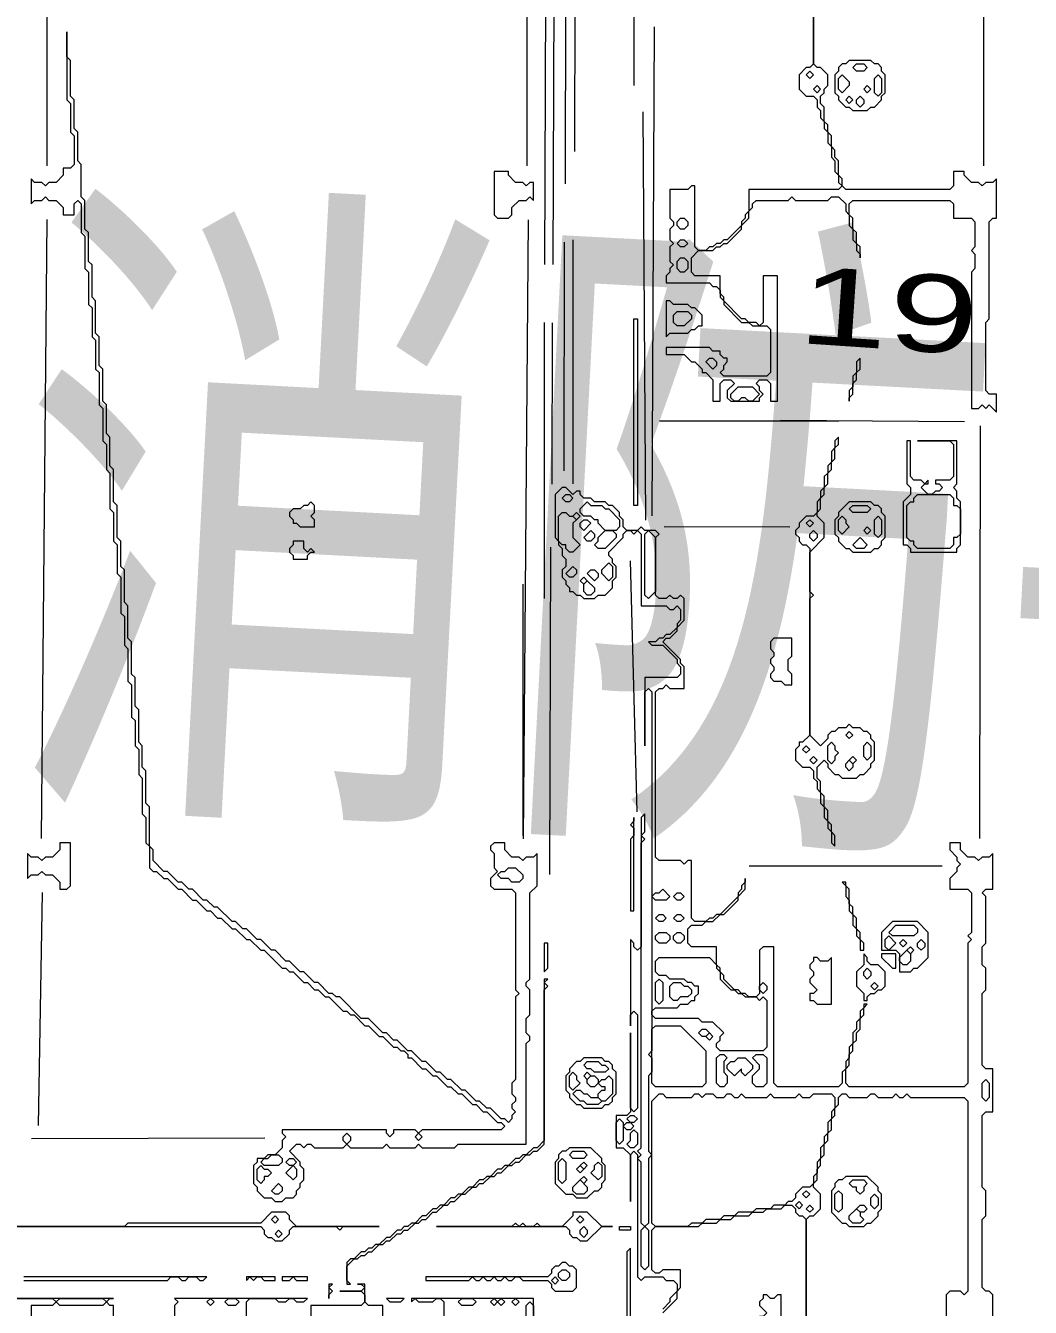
# Model space of a CAD drawing. Extents: x -538 to 2048, y 10 to 1392.
# Drawn here: x 876.5 to 1156.4, y 489.5 to 846.7 of the extents above; entities that cross this region are included whole.
import ezdxf

# ---------------------------------------------------------------- set-up
doc = ezdxf.new("R2010")
doc.units = 0
for name, color, linetype, lineweight in [('OCR_TEXT', 6, 'Continuous', 0), ('TEXT_FALLBACK_OUTLINE', 2, 'Continuous', 0), ('TRACE_CURVE', 6, 'Continuous', 0), ('TRACE_STRAIGHT', 5, 'Continuous', 0), ('TRACE_TEXT_SYMBOL', 6, 'Continuous', 0)]:
    doc.layers.add(name, color=color, linetype=linetype, lineweight=lineweight)
doc.styles.add('wqy-unicode', font='wqy-unicode.lff')

msp = doc.modelspace()

# ---------------------------------------------------------------- linework, layer by layer
at = {"layer": 'TEXT_FALLBACK_OUTLINE', "color": 2}
for points in [[(1110, 588), (1110, 585), (1108, 583), (1108, 579), (1110, 577), (1110, 575), (1111, 575), (1111, 576), (1112, 577), (1113, 577), (1114, 578), (1115, 578), (1116, 579), (1116, 583), (1114, 585), (1112, 585), (1111, 586), (1111, 587)], [(1115, 588), (1115, 587), (1118, 584), (1119, 584), (1119, 588)], [(1110, 583), (1111, 584), (1112, 583), (1112, 582), (1111, 581), (1110, 582)], [(1112, 579), (1113, 580), (1114, 579), (1113, 578)]]:
    msp.add_lwpolyline(points, close=True, dxfattribs=at)
at = {"layer": 'TRACE_CURVE', "color": 6}
for points in [[(1096, 890), (1096, 836), (1095, 835), (1094, 835), (1092, 833), (1092, 829), (1094, 827), (1096, 827), (1097, 826), (1097, 824), (1098, 823), (1098, 821), (1099, 820), (1099, 818), (1100, 817), (1100, 814), (1101, 813), (1101, 810), (1102, 809), (1102, 806), (1103, 805), (1103, 803), (1104, 802), (1103, 801), (1078, 801), (1078, 795), (1077, 794), (1077, 793), (1076, 792), (1076, 791), (1072, 787), (1071, 787), (1070, 786), (1069, 786), (1068, 785)], [(1106, 797), (1107, 798), (1134, 798), (1135, 797), (1135, 793), (1140, 793), (1141, 792), (1141, 785), (1140, 784), (1141, 783), (1141, 779), (1140, 778), (1140, 740), (1142, 740), (1143, 741), (1144, 740), (1145, 741), (1147, 739), (1147, 744), (1145, 744), (1144, 745), (1144, 764), (1145, 765), (1145, 792), (1146, 793), (1147, 793), (1147, 804), (1146, 803), (1144, 803), (1143, 802), (1142, 803), (1140, 803), (1138, 805), (1138, 806), (1135, 806), (1135, 802), (1134, 801), (1105, 801), (1104, 802), (1104, 804), (1103, 805), (1103, 809), (1102, 810), (1102, 812), (1101, 813), (1101, 816), (1100, 817), (1100, 819), (1099, 820), (1099, 824), (1098, 825), (1098, 827), (1099, 828), (1099, 829), (1100, 830), (1100, 833), (1098, 835), (1097, 835), (1096, 836), (1096, 878)], [(888, 845), (888, 826), (889, 825), (889, 817), (890, 816), (890, 808), (889, 807), (887, 807), (887, 805), (885, 803), (883, 803), (882, 802), (881, 803), (879, 803), (878, 804), (878, 797), (879, 798), (881, 798), (882, 799), (883, 798), (885, 798), (887, 796), (887, 794), (890, 794), (890, 797), (891, 798), (892, 797), (892, 789), (893, 788), (893, 779), (894, 778), (894, 769), (895, 768), (895, 760), (896, 759), (896, 751), (897, 750), (897, 741), (898, 740), (898, 731), (899, 730), (899, 723), (900, 722), (900, 712), (901, 711), (901, 703), (902, 702), (902, 694), (903, 693), (903, 683), (904, 682), (904, 674), (905, 673), (905, 664), (906, 663), (906, 654), (907, 653), (907, 646), (908, 645), (908, 638), (909, 637), (909, 627), (910, 626), (910, 619)], [(892, 799), (892, 808), (891, 809), (891, 817), (890, 818), (890, 826), (889, 827), (889, 837), (888, 838), (888, 845)], [(1068, 785), (1067, 785), (1066, 784), (1064, 784), (1063, 785), (1063, 802), (1062, 802), (1061, 801), (1056, 801), (1056, 793), (1057, 792), (1057, 791), (1056, 790), (1056, 787), (1057, 786), (1056, 785), (1056, 781), (1057, 780), (1056, 779), (1056, 778), (1055, 777), (1055, 775), (1067, 775), (1068, 774), (1069, 774), (1070, 773), (1070, 771), (1071, 770), (1071, 769), (1076, 764), (1078, 764), (1079, 763), (1083, 763), (1084, 762), (1084, 750), (1083, 749), (1071, 749), (1070, 750), (1071, 751), (1071, 752), (1072, 753), (1072, 754), (1071, 754), (1070, 755), (1070, 756), (1068, 756), (1067, 757), (1055, 757), (1055, 755), (1060, 755), (1062, 753), (1063, 753), (1065, 751), (1065, 750), (1066, 750), (1068, 748), (1068, 742), (1070, 742), (1070, 747), (1071, 748), (1073, 748), (1074, 747), (1072, 745), (1072, 743)], [(957, 580), (954, 583), (953, 583), (950, 586), (949, 586), (946, 589), (945, 589), (942, 592), (941, 592), (938, 595), (937, 595), (935, 597), (934, 597), (930, 601), (929, 601), (927, 603), (926, 603), (923, 606), (922, 606), (920, 608), (919, 608), (916, 611), (915, 611), (912, 614), (912, 617), (911, 618), (911, 629), (910, 630), (910, 639), (909, 640), (909, 646), (908, 647), (908, 656), (907, 657), (907, 665), (906, 666), (906, 675), (905, 676), (905, 685), (904, 686), (904, 695), (903, 696), (903, 703), (902, 704), (902, 713), (901, 714), (901, 723), (900, 724), (900, 732), (899, 733), (899, 741), (898, 742), (898, 751), (897, 752), (897, 760), (896, 761), (896, 770), (895, 771), (895, 780), (894, 781), (894, 789), (893, 790), (893, 798), (892, 799)], [(1072, 743), (1073, 742), (1081, 742), (1081, 743), (1082, 744), (1081, 745), (1081, 746), (1080, 747), (1081, 748), (1083, 748), (1084, 747), (1084, 742), (1086, 742), (1086, 777), (1082, 777), (1082, 764), (1081, 763), (1080, 764), (1078, 764), (1077, 765), (1076, 765), (1071, 770), (1071, 771), (1070, 772), (1070, 777), (1063, 777), (1062, 778), (1062, 782), (1064, 784), (1068, 784), (1069, 785), (1070, 785), (1071, 786), (1072, 786), (1076, 790), (1076, 791), (1078, 793), (1078, 795), (1079, 796), (1079, 797), (1080, 798), (1089, 798), (1090, 799), (1091, 798), (1100, 798), (1101, 799), (1103, 799), (1105, 797), (1105, 795), (1106, 794), (1106, 791), (1107, 790), (1107, 787), (1108, 786), (1108, 784), (1109, 783), (1109, 782), (1109, 785), (1108, 786), (1108, 789), (1107, 790), (1107, 793), (1106, 794), (1106, 797)], [(1103, 732), (1102, 731), (1102, 729), (1101, 728), (1101, 725), (1100, 724), (1100, 722), (1099, 721), (1099, 718), (1098, 717), (1098, 715), (1097, 714), (1097, 711), (1096, 710), (1094, 710), (1092, 708), (1092, 707), (1091, 706), (1091, 705), (1092, 704), (1092, 703), (1093, 702), (1094, 702), (1095, 701), (1095, 649), (1093, 647), (1092, 647), (1092, 646), (1091, 645), (1091, 642), (1093, 640), (1095, 640), (1096, 639), (1096, 637), (1097, 636), (1097, 634), (1098, 633), (1098, 630), (1099, 629), (1099, 626), (1100, 625), (1100, 623), (1101, 622), (1101, 619), (1102, 618), (1102, 621), (1101, 622), (1101, 624), (1100, 625), (1100, 628), (1099, 629), (1099, 632), (1098, 633), (1098, 636), (1097, 637), (1097, 640), (1099, 642), (1100, 641), (1100, 640), (1102, 638), (1103, 638), (1104, 637), (1108, 637), (1109, 638)], [(1109, 638), (1110, 638), (1112, 640), (1112, 641), (1113, 642), (1113, 647), (1112, 648), (1112, 649), (1111, 650), (1110, 650), (1109, 651), (1107, 651), (1106, 652), (1105, 651), (1103, 651), (1102, 650), (1101, 650), (1100, 649), (1100, 648), (1098, 646), (1095, 649), (1095, 687), (1096, 688), (1095, 689), (1095, 700), (1099, 704), (1099, 708), (1097, 710), (1097, 711), (1098, 712), (1098, 715), (1099, 716), (1099, 718), (1100, 719), (1100, 722), (1101, 723), (1101, 725), (1102, 726), (1102, 729), (1103, 730), (1103, 732)], [(1026, 718), (1024, 716), (1024, 704), (1025, 703), (1025, 702), (1026, 701), (1026, 699), (1027, 698), (1027, 696), (1026, 695), (1026, 693), (1027, 692), (1027, 691), (1028, 690), (1028, 689), (1029, 689), (1030, 688), (1031, 688), (1032, 687), (1035, 687), (1036, 688), (1038, 688), (1040, 690), (1040, 692), (1041, 693), (1041, 696), (1040, 697), (1040, 698), (1039, 699), (1039, 700), (1043, 704), (1043, 705), (1044, 706), (1045, 706), (1046, 705), (1047, 706), (1048, 705), (1048, 685), (1055, 685), (1056, 684), (1057, 684), (1058, 685), (1059, 684), (1059, 681), (1058, 680), (1058, 679), (1056, 677), (1055, 677), (1054, 676), (1053, 676), (1052, 675), (1050, 675), (1051, 674), (1054, 674), (1058, 670), (1058, 669), (1059, 668), (1059, 666), (1058, 665), (1049, 665), (1049, 646), (1049, 661), (1050, 662), (1051, 661)], [(1059, 669), (1059, 670), (1054, 675), (1055, 676), (1056, 676), (1058, 678), (1058, 679), (1060, 681), (1060, 687), (1059, 688), (1058, 687), (1057, 687), (1056, 688), (1055, 687), (1053, 687), (1052, 688), (1052, 704), (1053, 705), (1052, 706), (1049, 706), (1048, 707), (1047, 706), (1044, 706), (1043, 707), (1043, 709), (1042, 710), (1042, 711), (1040, 713), (1039, 713), (1038, 714), (1035, 714), (1034, 715), (1032, 715), (1031, 716), (1031, 717), (1030, 717), (1029, 716), (1027, 718), (1026, 718)], [(1106, 562), (1106, 559), (1105, 558), (1105, 556), (1104, 555), (1104, 552), (1103, 551), (1086, 551), (1085, 552), (1085, 590), (1082, 590), (1081, 589), (1081, 577), (1080, 576), (1078, 576), (1077, 577), (1076, 577), (1075, 578), (1074, 578), (1071, 581), (1071, 582), (1070, 583), (1070, 584), (1069, 585), (1069, 590), (1062, 590), (1061, 591), (1061, 595), (1062, 596), (1065, 596), (1066, 597), (1068, 597), (1070, 599), (1071, 599), (1075, 603), (1075, 604), (1077, 606), (1077, 609), (1077, 608), (1076, 607), (1076, 606), (1075, 605), (1075, 604), (1070, 599), (1069, 599), (1068, 598), (1067, 598), (1066, 597), (1063, 597), (1062, 598), (1062, 614), (1061, 614), (1060, 613), (1059, 614), (1053, 614), (1052, 615), (1052, 661), (1053, 662), (1054, 662), (1055, 663), (1056, 662), (1060, 662), (1060, 668), (1059, 669)], [(1051, 661), (1051, 561), (1050, 560), (1051, 559), (1051, 555), (1050, 554), (1050, 533), (1051, 532), (1050, 531), (1050, 513), (1049, 512), (1048, 513), (1048, 530), (1047, 531), (1048, 532), (1047, 533), (1048, 534), (1048, 619), (1049, 620), (1048, 621), (1049, 622), (1049, 627), (1048, 626), (1048, 590), (1047, 589), (1046, 590), (1046, 591), (1045, 592), (1045, 568), (1045, 571), (1046, 572), (1047, 571), (1047, 545), (1046, 544), (1045, 545), (1045, 566), (1045, 544), (1044, 543), (1041, 543), (1041, 534), (1043, 534), (1045, 532), (1045, 519), (1045, 532), (1046, 533), (1047, 532), (1047, 498), (1048, 497), (1049, 498), (1054, 498), (1055, 497), (1057, 497), (1058, 496), (1058, 494), (1056, 492), (1056, 491), (1054, 489)], [(910, 619), (911, 618), (911, 612), (912, 611), (913, 611), (915, 609), (916, 609), (919, 606), (920, 606), (923, 603), (924, 603), (927, 600), (928, 600), (930, 598), (931, 598), (934, 595), (935, 595), (938, 592), (939, 592), (942, 589), (943, 589), (948, 584), (949, 584), (950, 583), (951, 583), (954, 580), (955, 580), (957, 578), (958, 578), (960, 576), (961, 576), (965, 572), (966, 572), (967, 571), (968, 571), (971, 568), (972, 568), (975, 565), (976, 565), (979, 562), (980, 562), (981, 561), (982, 561), (983, 560), (983, 559), (984, 559), (987, 556), (988, 556), (990, 554), (991, 554), (994, 551), (995, 551), (997, 549), (998, 549), (1001, 546), (1002, 546), (1004, 544), (1005, 544), (1008, 541), (1009, 541), (1010, 540), (1009, 539), (987, 539), (986, 538)], [(1017, 581), (1017, 605), (1019, 607), (1019, 616), (1018, 615), (1016, 615), (1015, 614), (1014, 615), (1012, 615), (1010, 617), (1010, 619), (1007, 619), (1006, 618), (1006, 617), (1007, 616), (1007, 612), (1008, 611), (1006, 609), (1006, 607), (1007, 606), (1012, 606), (1013, 605), (1013, 578), (1014, 577), (1013, 576), (1013, 553), (1012, 552), (1012, 549), (1013, 548), (1013, 547), (1012, 546), (1012, 545), (1013, 544), (1012, 543), (1012, 542), (1011, 541), (1010, 542), (1009, 542), (1006, 545), (1005, 545), (1003, 547), (1002, 547), (999, 550), (998, 550), (995, 553), (994, 553), (992, 555), (991, 555), (988, 558), (987, 558), (984, 561), (983, 561), (980, 564), (979, 564), (977, 566), (976, 566), (972, 570), (970, 570), (964, 576), (963, 576), (962, 577), (961, 577), (958, 580), (957, 580)], [(1143, 543), (1144, 544), (1146, 544), (1146, 556), (1144, 556), (1143, 557), (1143, 577), (1144, 578), (1144, 584), (1143, 585), (1143, 590), (1144, 591), (1144, 604), (1143, 605), (1144, 606), (1146, 606), (1146, 616), (1145, 615), (1143, 615), (1142, 614), (1141, 615), (1139, 615), (1137, 617), (1137, 619), (1134, 619), (1134, 617), (1136, 615), (1136, 614), (1137, 613), (1136, 612), (1136, 611), (1134, 609), (1134, 606), (1139, 606), (1140, 605), (1140, 594), (1139, 593), (1140, 592), (1139, 591), (1139, 552), (1138, 551), (1106, 551), (1105, 552), (1105, 556), (1106, 557), (1106, 560), (1107, 561), (1107, 563), (1108, 564), (1108, 566), (1109, 567), (1109, 570), (1110, 571), (1110, 573), (1111, 574), (1110, 574), (1110, 573), (1109, 572), (1109, 570), (1108, 569), (1108, 567), (1107, 566), (1107, 563), (1106, 562)], [(986, 538), (985, 539), (979, 539), (979, 538), (978, 537), (977, 538), (977, 539), (948, 539), (948, 538), (949, 537), (948, 536), (948, 534), (946, 532), (944, 532), (943, 531), (941, 531), (941, 530), (940, 529), (940, 524), (941, 523), (941, 522), (943, 520), (945, 520), (946, 519), (948, 519), (949, 520), (951, 520), (952, 521), (952, 522), (953, 523), (953, 524), (954, 525), (954, 528), (953, 529), (953, 530), (950, 533), (952, 535), (953, 535), (954, 534), (955, 535), (956, 535), (957, 534), (965, 534), (966, 535), (967, 534), (976, 534), (977, 535), (978, 534), (985, 534), (986, 535), (987, 534), (996, 534), (997, 535), (1016, 535), (1016, 563), (1017, 564), (1017, 565), (1016, 566), (1016, 570), (1017, 571), (1017, 578), (1016, 579), (1016, 580), (1017, 581)], [(1021, 581), (1021, 536), (1019, 534), (1018, 534), (1016, 532), (1015, 532), (1014, 531), (1013, 531), (1011, 529), (1010, 529), (1009, 528), (1008, 528), (1006, 526), (1005, 526), (1004, 525), (1003, 525), (1001, 523), (1000, 523), (998, 521), (997, 521), (996, 520), (995, 520), (993, 518), (992, 518), (991, 517), (990, 517), (988, 515), (987, 515), (985, 513), (984, 513), (983, 512), (982, 512), (981, 511), (980, 511), (978, 509), (977, 509), (975, 507), (974, 507), (973, 506), (972, 506), (971, 505), (970, 505), (968, 503), (967, 503), (966, 502), (966, 496), (967, 496), (966, 497), (966, 501), (968, 503), (969, 503), (970, 504), (971, 504), (972, 505), (973, 505), (975, 507), (976, 507), (977, 508), (978, 508), (980, 510), (981, 510), (982, 511), (983, 511), (985, 513)], [(985, 513), (986, 513), (987, 514), (988, 514), (990, 516), (991, 516), (993, 518), (994, 518), (995, 519), (996, 519), (998, 521), (999, 521), (1001, 523), (1002, 523), (1003, 524), (1004, 524), (1006, 526), (1007, 526), (1008, 527), (1009, 527), (1011, 529), (1012, 529), (1013, 530), (1014, 530), (1016, 532), (1017, 532), (1018, 533), (1019, 533), (1021, 535), (1021, 578), (1022, 579), (1021, 580), (1022, 581), (1021, 581)], [(1094, 461), (1094, 514), (1095, 515), (1096, 515), (1098, 517), (1098, 521), (1096, 523), (1096, 524), (1097, 525), (1097, 528), (1098, 529), (1098, 531), (1099, 532), (1099, 535), (1100, 536), (1100, 538), (1101, 539), (1101, 542), (1102, 543), (1102, 545), (1103, 546), (1103, 548)], [(1103, 548), (1104, 549), (1105, 549), (1106, 548), (1111, 548), (1112, 549), (1113, 549), (1114, 548), (1118, 548), (1119, 549), (1120, 548), (1121, 548), (1122, 549), (1123, 548), (1138, 548), (1139, 547), (1139, 494), (1138, 493), (1137, 494), (1134, 494), (1133, 493), (1133, 481)], [(1146, 481), (1146, 493), (1145, 494), (1144, 494), (1143, 495), (1143, 514), (1144, 515), (1144, 522), (1143, 523), (1143, 543)], [(1079, 516), (1082, 516), (1083, 517), (1087, 517), (1088, 518), (1090, 518), (1091, 517), (1091, 516), (1092, 515), (1093, 515), (1094, 514), (1094, 461)], [(870, 512), (942, 512), (943, 511), (943, 510), (944, 509), (945, 509), (946, 508), (948, 508), (950, 510), (950, 511), (951, 512), (963, 512), (964, 511), (965, 512), (975, 512), (952, 512), (950, 514), (950, 515), (949, 516), (945, 516), (942, 513), (905, 513), (904, 512), (872, 512)], [(1054, 488), (1058, 492), (1058, 494), (1059, 495), (1059, 500), (1054, 500), (1053, 499), (1052, 499), (1051, 500), (1051, 511), (1052, 512), (1064, 512), (1065, 513), (1069, 513), (1070, 514), (1073, 514), (1074, 515), (1078, 515), (1079, 516)], [(976, 487), (976, 490), (972, 490), (971, 491), (971, 496), (969, 496), (970, 496), (971, 495), (970, 494), (964, 494), (970, 494), (971, 493), (971, 491), (970, 490), (956, 490), (956, 487)], [(901, 487), (901, 490), (900, 490), (899, 491), (900, 492), (901, 492), (868, 492), (884, 492), (885, 491), (884, 490), (878, 490), (878, 480)], [(938, 487), (938, 491), (939, 492), (946, 492), (947, 491), (949, 491), (950, 492), (951, 492), (952, 491), (954, 491), (955, 492), (918, 492)], [(918, 492), (919, 491), (918, 490), (918, 487)], [(1018, 486), (1018, 492), (984, 492), (984, 491), (985, 492), (986, 491), (990, 491), (991, 492), (992, 492), (993, 491), (993, 487)]]:
    msp.add_lwpolyline(points, dxfattribs=at)
for points in [[(1094, 833), (1095, 834), (1096, 833), (1095, 832)], [(1096, 829), (1097, 830), (1098, 829), (1097, 828)], [(1058, 792), (1059, 793), (1060, 793), (1061, 792), (1061, 791), (1060, 790), (1059, 790), (1058, 791)], [(1058, 786), (1059, 787), (1060, 787), (1061, 786), (1060, 785), (1059, 785)], [(1058, 781), (1059, 782), (1060, 782), (1061, 781), (1061, 779), (1060, 778), (1059, 778), (1058, 779)], [(1066, 753), (1067, 754), (1068, 754), (1069, 753), (1069, 752), (1068, 751)], [(1075, 746), (1079, 746), (1081, 744), (1079, 742), (1078, 742), (1077, 743), (1076, 743), (1075, 742), (1074, 742), (1073, 743), (1073, 744)], [(1026, 715), (1027, 716), (1028, 716), (1029, 715), (1028, 714), (1027, 714)], [(1025, 710), (1026, 711), (1027, 711), (1028, 710), (1029, 710), (1030, 709), (1029, 708), (1029, 704), (1031, 702), (1029, 700), (1028, 700), (1027, 701), (1027, 702), (1026, 702), (1025, 703)], [(1029, 710), (1030, 711), (1031, 710), (1030, 709)], [(1033, 714), (1034, 713), (1037, 713), (1038, 712), (1039, 712), (1042, 709), (1042, 707), (1041, 706), (1038, 706), (1036, 708), (1036, 709), (1035, 709), (1034, 710), (1032, 710), (1031, 711), (1031, 712)], [(1031, 708), (1032, 709), (1033, 709), (1034, 708), (1032, 706), (1031, 707)], [(1094, 708), (1095, 709), (1096, 708), (1095, 707)], [(1034, 706), (1035, 705), (1035, 704), (1034, 703), (1033, 703), (1032, 704)], [(1038, 706), (1040, 706), (1041, 705), (1041, 704), (1038, 701), (1036, 701), (1035, 702), (1036, 703), (1036, 704)], [(1049, 705), (1050, 706), (1052, 704), (1052, 689), (1050, 687), (1049, 688)], [(1095, 705), (1096, 706), (1097, 705), (1097, 704), (1096, 703), (1095, 704)], [(1039, 697), (1040, 696), (1040, 693), (1039, 692), (1037, 694), (1037, 695)], [(1029, 696), (1030, 695), (1030, 694), (1029, 693), (1028, 693), (1027, 694)], [(1031, 692), (1032, 693), (1033, 692), (1032, 691)], [(1033, 694), (1034, 695), (1035, 695), (1036, 694), (1036, 693), (1035, 692)], [(1032, 691), (1033, 692), (1035, 690), (1035, 689), (1034, 688), (1033, 688), (1032, 689)], [(1100, 646), (1101, 647), (1102, 646), (1102, 645), (1103, 644), (1102, 643), (1102, 642), (1101, 641), (1100, 642)], [(1105, 649), (1106, 650), (1107, 649), (1106, 648)], [(1110, 646), (1111, 647), (1112, 646), (1112, 643), (1111, 642), (1110, 643)], [(1093, 645), (1094, 646), (1095, 645), (1094, 644)], [(1095, 642), (1096, 643), (1097, 642), (1096, 641)], [(1106, 642), (1107, 643), (1108, 642), (1107, 641)], [(1105, 641), (1106, 642), (1107, 641), (1107, 640), (1106, 639), (1105, 640)], [(1010, 611), (1011, 612), (1013, 612), (1015, 610), (1015, 609), (1014, 608), (1012, 608), (1011, 609), (1009, 609), (1008, 610), (1009, 611)], [(1053, 605), (1054, 606), (1056, 604), (1055, 603), (1052, 603), (1051, 604), (1052, 605)], [(1057, 604), (1058, 605), (1059, 605), (1060, 604), (1059, 603), (1058, 603)], [(1052, 598), (1053, 599), (1054, 599), (1055, 598), (1054, 597), (1053, 597)], [(1057, 598), (1058, 599), (1059, 599), (1060, 598), (1059, 597), (1058, 597)], [(1052, 593), (1053, 594), (1055, 594), (1056, 593), (1056, 592), (1055, 591), (1053, 591), (1052, 592)], [(1057, 593), (1058, 594), (1059, 594), (1060, 593), (1060, 592), (1059, 591), (1058, 591), (1057, 592)], [(1052, 586), (1053, 587), (1067, 587), (1069, 585), (1069, 584), (1070, 583), (1070, 581), (1073, 578), (1074, 578), (1075, 577), (1076, 577), (1077, 576), (1080, 576), (1081, 575), (1082, 576), (1083, 575), (1083, 562), (1082, 561), (1070, 561), (1069, 562), (1069, 563), (1070, 564), (1070, 565), (1071, 566), (1068, 569), (1065, 569), (1064, 570), (1052, 570), (1051, 571), (1051, 572), (1052, 573), (1058, 573), (1059, 574), (1061, 574), (1062, 575), (1063, 575), (1063, 576), (1064, 577), (1064, 579), (1063, 579), (1062, 580), (1061, 580), (1060, 581), (1056, 581), (1055, 582), (1053, 582), (1052, 583)], [(1052, 580), (1053, 581), (1054, 580), (1054, 575), (1053, 574), (1052, 575)], [(1056, 579), (1057, 580), (1059, 580), (1060, 579), (1061, 579), (1062, 578), (1062, 577), (1061, 576), (1059, 576), (1058, 575), (1057, 575), (1056, 576)], [(1081, 579), (1082, 580), (1083, 579), (1083, 578), (1082, 577), (1081, 578)], [(1051, 567), (1052, 568), (1059, 568), (1066, 561), (1066, 552), (1065, 551), (1052, 551), (1051, 552)], [(1064, 566), (1065, 567), (1066, 567), (1067, 566), (1066, 565), (1065, 565)], [(1066, 565), (1067, 566), (1068, 565), (1067, 564)], [(1069, 559), (1070, 560), (1071, 560), (1072, 559), (1071, 558), (1071, 555), (1072, 554), (1072, 552), (1071, 551), (1070, 551), (1069, 552)], [(1074, 558), (1075, 559), (1077, 559), (1079, 557), (1079, 556), (1077, 554), (1076, 555), (1076, 556), (1074, 554), (1072, 556), (1072, 557), (1073, 558)], [(1079, 559), (1080, 560), (1082, 560), (1083, 559), (1083, 552), (1082, 551), (1080, 551), (1079, 552), (1079, 554), (1081, 556), (1081, 557)], [(1143, 552), (1144, 553), (1145, 552), (1145, 548), (1144, 547), (1143, 548)], [(1053, 549), (1054, 549), (1055, 548), (1062, 548), (1063, 549), (1064, 549), (1065, 548), (1066, 549), (1068, 549), (1069, 548), (1071, 548), (1072, 549), (1073, 549), (1074, 548), (1075, 548), (1076, 549), (1077, 548), (1083, 548), (1084, 549), (1085, 548), (1091, 548), (1092, 549), (1093, 548), (1095, 548), (1096, 549), (1101, 549), (1102, 548), (1102, 545), (1101, 544), (1101, 542), (1100, 541), (1100, 538), (1099, 537), (1099, 535), (1098, 534), (1098, 531), (1097, 530), (1097, 527), (1096, 526), (1096, 524), (1095, 523), (1093, 523), (1091, 521), (1091, 520), (1090, 519), (1089, 519), (1088, 518), (1085, 518), (1084, 517), (1080, 517), (1079, 516), (1075, 516), (1074, 515), (1071, 515), (1070, 514), (1066, 514), (1065, 513), (1062, 513), (1061, 512), (1052, 512), (1051, 513), (1051, 547)], [(1044, 542), (1045, 543), (1046, 543), (1047, 542), (1046, 541), (1045, 541)], [(1041, 541), (1042, 542), (1043, 541), (1043, 536), (1042, 535), (1041, 536)], [(1043, 540), (1044, 541), (1045, 541), (1046, 540), (1045, 539), (1044, 539)], [(965, 537), (966, 538), (967, 537), (967, 536), (966, 535), (965, 536)], [(985, 537), (986, 538), (987, 537), (986, 536)], [(1045, 538), (1046, 539), (1047, 538), (1047, 535), (1046, 534), (1045, 534), (1044, 535), (1045, 536)], [(941, 528), (942, 529), (943, 528), (944, 528), (945, 527), (944, 526), (943, 526), (943, 525), (942, 524), (941, 525)], [(944, 531), (945, 532), (947, 532), (948, 531), (948, 530), (947, 529), (943, 529), (942, 530), (943, 531)], [(949, 530), (950, 531), (951, 531), (952, 530), (951, 529), (950, 529)], [(951, 529), (952, 528), (952, 526), (951, 525), (949, 527)], [(947, 524), (948, 523), (948, 522), (947, 521), (946, 521), (945, 522)], [(1093, 521), (1094, 522), (1095, 521), (1094, 520)], [(1091, 518), (1092, 519), (1093, 518), (1092, 517)], [(1094, 517), (1095, 518), (1096, 517), (1095, 516)], [(945, 514), (946, 515), (947, 514), (946, 513)], [(946, 510), (947, 511), (948, 510), (947, 509)], [(1048, 511), (1049, 512), (1050, 511), (1050, 501), (1049, 500), (1048, 501)], [(885, 491), (886, 492), (898, 492), (899, 491), (898, 490), (886, 490)], [(927, 491), (928, 492), (929, 491), (928, 490)], [(932, 491), (933, 492), (935, 492), (936, 491), (935, 490), (933, 490)], [(997, 491), (998, 492), (1001, 492), (1002, 491), (1001, 490), (998, 490)], [(1006, 491), (1007, 492), (1008, 491), (1007, 490)], [(1008, 491), (1009, 492), (1010, 491), (1009, 490)], [(1012, 491), (1013, 492), (1014, 491), (1013, 490)], [(1016, 490), (1017, 491), (1018, 490), (1018, 486), (1017, 485), (1016, 486)]]:
    msp.add_lwpolyline(points, close=True, dxfattribs=at)
at = {"layer": 'TRACE_STRAIGHT', "color": 5}
for p, q in [((1143.46, 807.62), (1143.46, 917.62)), ((1026.89, 802.62), (1027.13, 891.37)), ((1029.56, 811.6), (1029.71, 891.38)), ((1021.17, 780.12), (1021.54, 882.63)), ((1023.52, 780.12), (1023.86, 885.13)), ((882.36, 877.63), (882.4, 807.63)), ((1016.25, 807.63), (1016.3, 876.38)), ((1046, 864), (1046, 830)), ((1051.05, 710.12), (1051.75, 846.38)), ((1048.46, 822.62), (1049.2, 708.87)), ((880.95, 620.13), (882.48, 792.64)), ((1015.2, 620.11), (1016.61, 792.61)), ((1026.57, 722.62), (1026.62, 786.38)), ((1029, 787), (1029, 719)), ((1021, 764), (1021, 687)), ((1023.24, 718.87), (1023.29, 763.88)), ((1053.12, 736.54), (1103.12, 736.57)), ((1086.86, 736.76), (1138.11, 736.35)), ((1142.33, 620.12), (1142.58, 735.12)), ((1054.37, 707.1), (1089.38, 707.02)), ((1022.59, 610.13), (1022.82, 701.38)), ((1044.93, 697.54), (1046.83, 627.59)), ((1015, 691), (1015, 621)), ((1078.13, 612.57), (1131.88, 612.54)), ((880.05, 540.14), (881.19, 605.14)), ((878.12, 536.56), (943.12, 536.7))]:
    msp.add_line(p, q, dxfattribs=at)
at = {"layer": 'TRACE_TEXT_SYMBOL', "color": 6}
for points in [[(1106, 837), (1105, 836), (1104, 836), (1103, 835), (1103, 834), (1102, 833), (1102, 828), (1103, 827), (1103, 826), (1105, 824), (1106, 824), (1107, 823), (1111, 823), (1112, 824), (1113, 824), (1115, 826), (1115, 827), (1116, 828), (1116, 833), (1115, 834), (1115, 835), (1114, 836), (1113, 836), (1112, 837)], [(1107, 835), (1108, 836), (1110, 836), (1111, 835), (1110, 834), (1108, 834)], [(1103, 832), (1104, 833), (1106, 831), (1106, 830), (1104, 828), (1103, 829)], [(1113, 832), (1114, 833), (1115, 832), (1115, 828), (1114, 827), (1113, 828)], [(1110, 829), (1111, 830), (1112, 829), (1111, 828)], [(1105, 826), (1106, 827), (1107, 826), (1106, 825)], [(1108, 826), (1109, 827), (1110, 826), (1110, 825), (1109, 824), (1108, 825)], [(1007, 806), (1007, 794), (1008, 793), (1011, 793), (1012, 794), (1012, 796), (1014, 798), (1016, 798), (1017, 799), (1018, 798), (1018, 803), (1017, 803), (1016, 802), (1015, 803), (1013, 803), (1011, 805), (1011, 806)], [(1055, 770), (1055, 760), (1056, 761), (1061, 761), (1062, 762), (1063, 762), (1064, 763), (1065, 763), (1065, 766), (1063, 768), (1062, 768), (1061, 769), (1057, 769), (1056, 770)], [(1046, 765), (1047, 765), (1047, 713), (1046, 713)], [(1057, 766), (1058, 767), (1061, 767), (1062, 766), (1062, 765), (1060, 763), (1058, 763), (1057, 764)], [(1109, 754), (1108, 753), (1108, 750), (1107, 749), (1107, 746), (1106, 745), (1106, 742), (1106, 743), (1107, 744), (1107, 747), (1108, 748), (1108, 750), (1109, 751)], [(1122, 731), (1122, 719), (1123, 718), (1123, 716), (1121, 714), (1121, 702), (1122, 702), (1123, 701), (1123, 700), (1136, 700), (1136, 701), (1137, 702), (1137, 714), (1136, 715), (1136, 717), (1135, 718), (1136, 719), (1136, 731), (1125, 731), (1134, 731), (1135, 730), (1135, 721), (1134, 720), (1130, 720), (1130, 719), (1131, 719), (1132, 718), (1131, 717), (1130, 717), (1129, 716), (1128, 716), (1126, 718), (1127, 719), (1128, 719), (1128, 720), (1127, 719), (1126, 720), (1124, 720), (1123, 721), (1123, 731)], [(1124, 715), (1125, 716), (1134, 716), (1135, 715), (1135, 713), (1136, 713), (1137, 712), (1137, 705), (1136, 704), (1135, 704), (1135, 702), (1134, 701), (1125, 701), (1124, 702), (1124, 703), (1123, 703), (1122, 704), (1122, 713), (1123, 714), (1124, 714)], [(956, 714), (955, 713), (954, 713), (953, 712), (951, 712), (950, 711), (950, 710), (951, 709), (951, 708), (952, 708), (953, 707), (957, 707), (957, 709), (956, 710), (957, 711), (957, 713)], [(1106, 714), (1103, 711), (1103, 710), (1102, 709), (1102, 705), (1103, 704), (1103, 703), (1105, 701), (1106, 701), (1107, 700), (1112, 700), (1113, 701), (1114, 701), (1115, 702), (1115, 703), (1116, 704), (1116, 710), (1115, 711), (1115, 712), (1114, 713), (1113, 713), (1112, 714)], [(1106, 712), (1107, 713), (1111, 713), (1112, 712), (1111, 711), (1107, 711)], [(1103, 709), (1104, 710), (1105, 709), (1105, 708), (1106, 707), (1104, 705), (1103, 706)], [(1113, 709), (1114, 710), (1115, 709), (1115, 705), (1114, 704), (1113, 705)], [(1109, 704), (1111, 702), (1110, 701), (1108, 701), (1107, 702)], [(1110, 706), (1111, 707), (1112, 706), (1111, 705)], [(951, 703), (951, 702), (950, 701), (950, 700), (951, 699), (951, 698), (955, 698), (955, 699), (956, 700), (957, 700), (956, 701), (955, 700), (954, 701), (954, 703)], [(1085, 676), (1084, 675), (1084, 673), (1085, 672), (1085, 671), (1084, 670), (1084, 669), (1085, 668), (1085, 667), (1084, 666), (1084, 665), (1085, 664), (1087, 664), (1088, 663), (1090, 663), (1090, 666), (1089, 667), (1089, 670), (1090, 671), (1090, 676)], [(1046, 626), (1046, 625), (1045, 624), (1046, 623), (1046, 621), (1045, 620), (1045, 600), (1046, 600)], [(886, 619), (886, 617), (884, 615), (882, 615), (881, 614), (880, 615), (878, 615), (877, 616), (877, 609), (878, 610), (880, 610), (881, 611), (882, 610), (884, 610), (886, 608), (886, 606), (888, 606), (889, 607), (889, 619)], [(1104, 608), (1105, 607), (1105, 604), (1106, 603), (1106, 600), (1107, 599), (1107, 596), (1108, 595), (1108, 593), (1109, 592), (1109, 589), (1110, 589), (1110, 591), (1109, 592), (1109, 594), (1108, 595), (1108, 598), (1107, 599), (1107, 601), (1106, 602), (1106, 606), (1105, 607), (1105, 608)], [(1118, 597), (1115, 594), (1115, 589), (1119, 589), (1120, 588), (1120, 583), (1123, 583), (1124, 584), (1125, 584), (1128, 587), (1128, 594), (1125, 597)], [(1116, 592), (1117, 593), (1119, 591), (1117, 589), (1116, 590)], [(1119, 596), (1124, 596), (1125, 595), (1125, 594), (1124, 593), (1118, 593), (1117, 594)], [(1021, 591), (1021, 583), (1022, 584), (1022, 591)], [(1120, 591), (1121, 592), (1122, 591), (1121, 590)], [(1122, 589), (1123, 590), (1124, 589), (1123, 588)], [(1125, 591), (1126, 592), (1127, 591), (1127, 590), (1126, 589), (1125, 590)], [(1096, 587), (1096, 586), (1095, 585), (1095, 584), (1096, 583), (1096, 582), (1095, 581), (1095, 580), (1097, 578), (1096, 577), (1095, 577), (1095, 575), (1096, 575), (1097, 574), (1101, 574), (1101, 587), (1100, 586), (1098, 586), (1097, 587)], [(1122, 589), (1123, 588), (1123, 586), (1122, 585), (1121, 585), (1120, 586), (1120, 587)], [(1032, 559), (1031, 558), (1030, 558), (1028, 556), (1028, 555), (1027, 554), (1027, 550), (1028, 549), (1028, 548), (1030, 546), (1031, 546), (1032, 545), (1037, 545), (1038, 546), (1039, 546), (1040, 547), (1040, 548), (1041, 549), (1041, 555), (1040, 556), (1040, 557), (1039, 558), (1038, 558), (1037, 559)], [(1032, 557), (1033, 558), (1036, 558), (1037, 557), (1038, 557), (1039, 556), (1038, 555), (1035, 555), (1034, 556), (1033, 556)], [(1028, 554), (1029, 555), (1030, 554), (1030, 553), (1031, 552), (1029, 550), (1028, 551)], [(1032, 554), (1033, 555), (1034, 554), (1033, 553)], [(1033, 553), (1034, 554), (1035, 554), (1036, 553), (1036, 552), (1035, 551), (1034, 551), (1033, 552)], [(1038, 553), (1039, 554), (1040, 553), (1040, 549), (1038, 547), (1037, 547), (1036, 548), (1036, 549), (1037, 550), (1038, 550), (1038, 551), (1037, 551), (1036, 552), (1037, 553)], [(1029, 549), (1030, 550), (1031, 550), (1032, 549), (1033, 549), (1034, 548), (1036, 548), (1037, 547), (1036, 546), (1033, 546), (1032, 547), (1031, 547)], [(1028, 534), (1027, 533), (1026, 533), (1025, 532), (1025, 531), (1024, 530), (1024, 524), (1027, 521), (1029, 521), (1030, 520), (1033, 520), (1035, 522), (1036, 522), (1037, 523), (1037, 524), (1038, 525), (1038, 529), (1037, 530), (1037, 531), (1034, 534)], [(1028, 532), (1029, 533), (1032, 533), (1033, 532), (1032, 531), (1029, 531)], [(1025, 530), (1026, 531), (1027, 530), (1027, 525), (1026, 524), (1025, 525)], [(1030, 528), (1031, 529), (1032, 528), (1031, 527)], [(1031, 529), (1032, 530), (1033, 529), (1032, 528)], [(1035, 529), (1036, 530), (1037, 529), (1037, 526), (1036, 525), (1034, 527), (1035, 528)], [(1031, 525), (1032, 526), (1033, 525), (1032, 524)], [(1105, 526), (1104, 525), (1103, 525), (1102, 524), (1102, 523), (1101, 522), (1101, 516), (1104, 513), (1105, 513), (1106, 512), (1110, 512), (1111, 513), (1112, 513), (1114, 515), (1114, 516), (1115, 517), (1115, 521), (1114, 522), (1114, 523), (1111, 526)], [(1031, 525), (1033, 523), (1033, 522), (1032, 521), (1030, 521), (1029, 522), (1029, 523)], [(1102, 521), (1103, 522), (1104, 521), (1104, 517), (1103, 516), (1102, 517)], [(1106, 524), (1107, 525), (1110, 525), (1111, 524), (1110, 523), (1110, 522), (1109, 521), (1108, 522), (1108, 523), (1107, 523)], [(1108, 517), (1109, 518), (1110, 518), (1111, 517), (1110, 516), (1109, 516)], [(1112, 520), (1113, 521), (1114, 520), (1114, 518), (1113, 517), (1112, 518)], [(1029, 516), (1029, 515), (1026, 512), (1020, 512), (1019, 513), (1018, 512), (1016, 512), (1015, 513), (1014, 512), (1013, 513), (1012, 512), (991, 512), (1027, 512), (1028, 511), (1028, 510), (1029, 509), (1030, 509), (1031, 508), (1033, 508), (1037, 512), (1040, 512), (1037, 512), (1033, 516)], [(1030, 514), (1031, 515), (1032, 514), (1031, 513)], [(1108, 517), (1109, 516), (1109, 515), (1110, 514), (1109, 513), (1107, 513), (1106, 514), (1106, 515)], [(1031, 511), (1032, 512), (1033, 511), (1033, 510), (1032, 509), (1031, 510)], [(1042, 512), (1045, 512), (1045, 511), (1042, 511)], [(1045, 506), (1044, 505), (1044, 474), (1045, 474)], [(1026, 502), (1025, 501), (1024, 501), (1023, 500), (1023, 499), (1022, 498), (988, 498), (988, 497), (1000, 497), (1001, 498), (1002, 497), (1003, 497), (1004, 498), (1005, 497), (1006, 497), (1007, 498), (1008, 497), (1009, 497), (1010, 498), (1011, 497), (1012, 497), (1013, 498), (1014, 498), (1015, 497), (1022, 497), (1023, 496), (1023, 495), (1024, 494), (1029, 494), (1030, 495), (1030, 500), (1029, 501), (1028, 501), (1027, 502)], [(938, 498), (938, 497), (939, 498), (940, 497), (941, 498), (942, 498), (943, 497), (946, 497), (946, 498)], [(948, 498), (948, 497), (950, 497), (951, 498), (952, 497), (955, 497), (955, 498)], [(1023, 497), (1024, 498), (1025, 497), (1024, 496)], [(1025, 499), (1026, 500), (1027, 500), (1028, 499), (1028, 498), (1027, 497), (1026, 497), (1025, 498)], [(961, 496), (961, 492), (961, 493), (962, 494), (961, 495), (962, 496)], [(1082, 493), (1082, 492), (1081, 491), (1081, 490), (1083, 488), (1082, 487), (1081, 487), (1081, 486), (1083, 484), (1081, 482), (1081, 481), (1082, 481), (1083, 480), (1087, 480), (1087, 483), (1086, 484), (1087, 485), (1087, 493), (1086, 493), (1085, 492), (1084, 492), (1083, 493)], [(977, 492), (978, 491), (981, 491), (982, 492)]]:
    msp.add_lwpolyline(points, close=True, dxfattribs=at)
msp.add_lwpolyline([(876, 497), (916, 497), (917, 498), (919, 498), (920, 497), (921, 497), (922, 498), (924, 498), (925, 497), (926, 497), (927, 498), (876, 498)], dxfattribs=at)

# ---------------------------------------------------------------- texts
at = {"layer": 'OCR_TEXT', "color": 6, "style": 'wqy-unicode'}
for s, height, rotation, width, p in [('八层消防平面图 1:100', 139.6879, -3.0128, 0.72, (595.84, 658.85)), ('19', 21.554, -3.8568, 1.562382, (1091.28, 758.28))]:
    msp.add_text(s, height=height, rotation=rotation, dxfattribs=dict(at, width=width)).set_placement(p)

doc.saveas('drawing.dxf')
